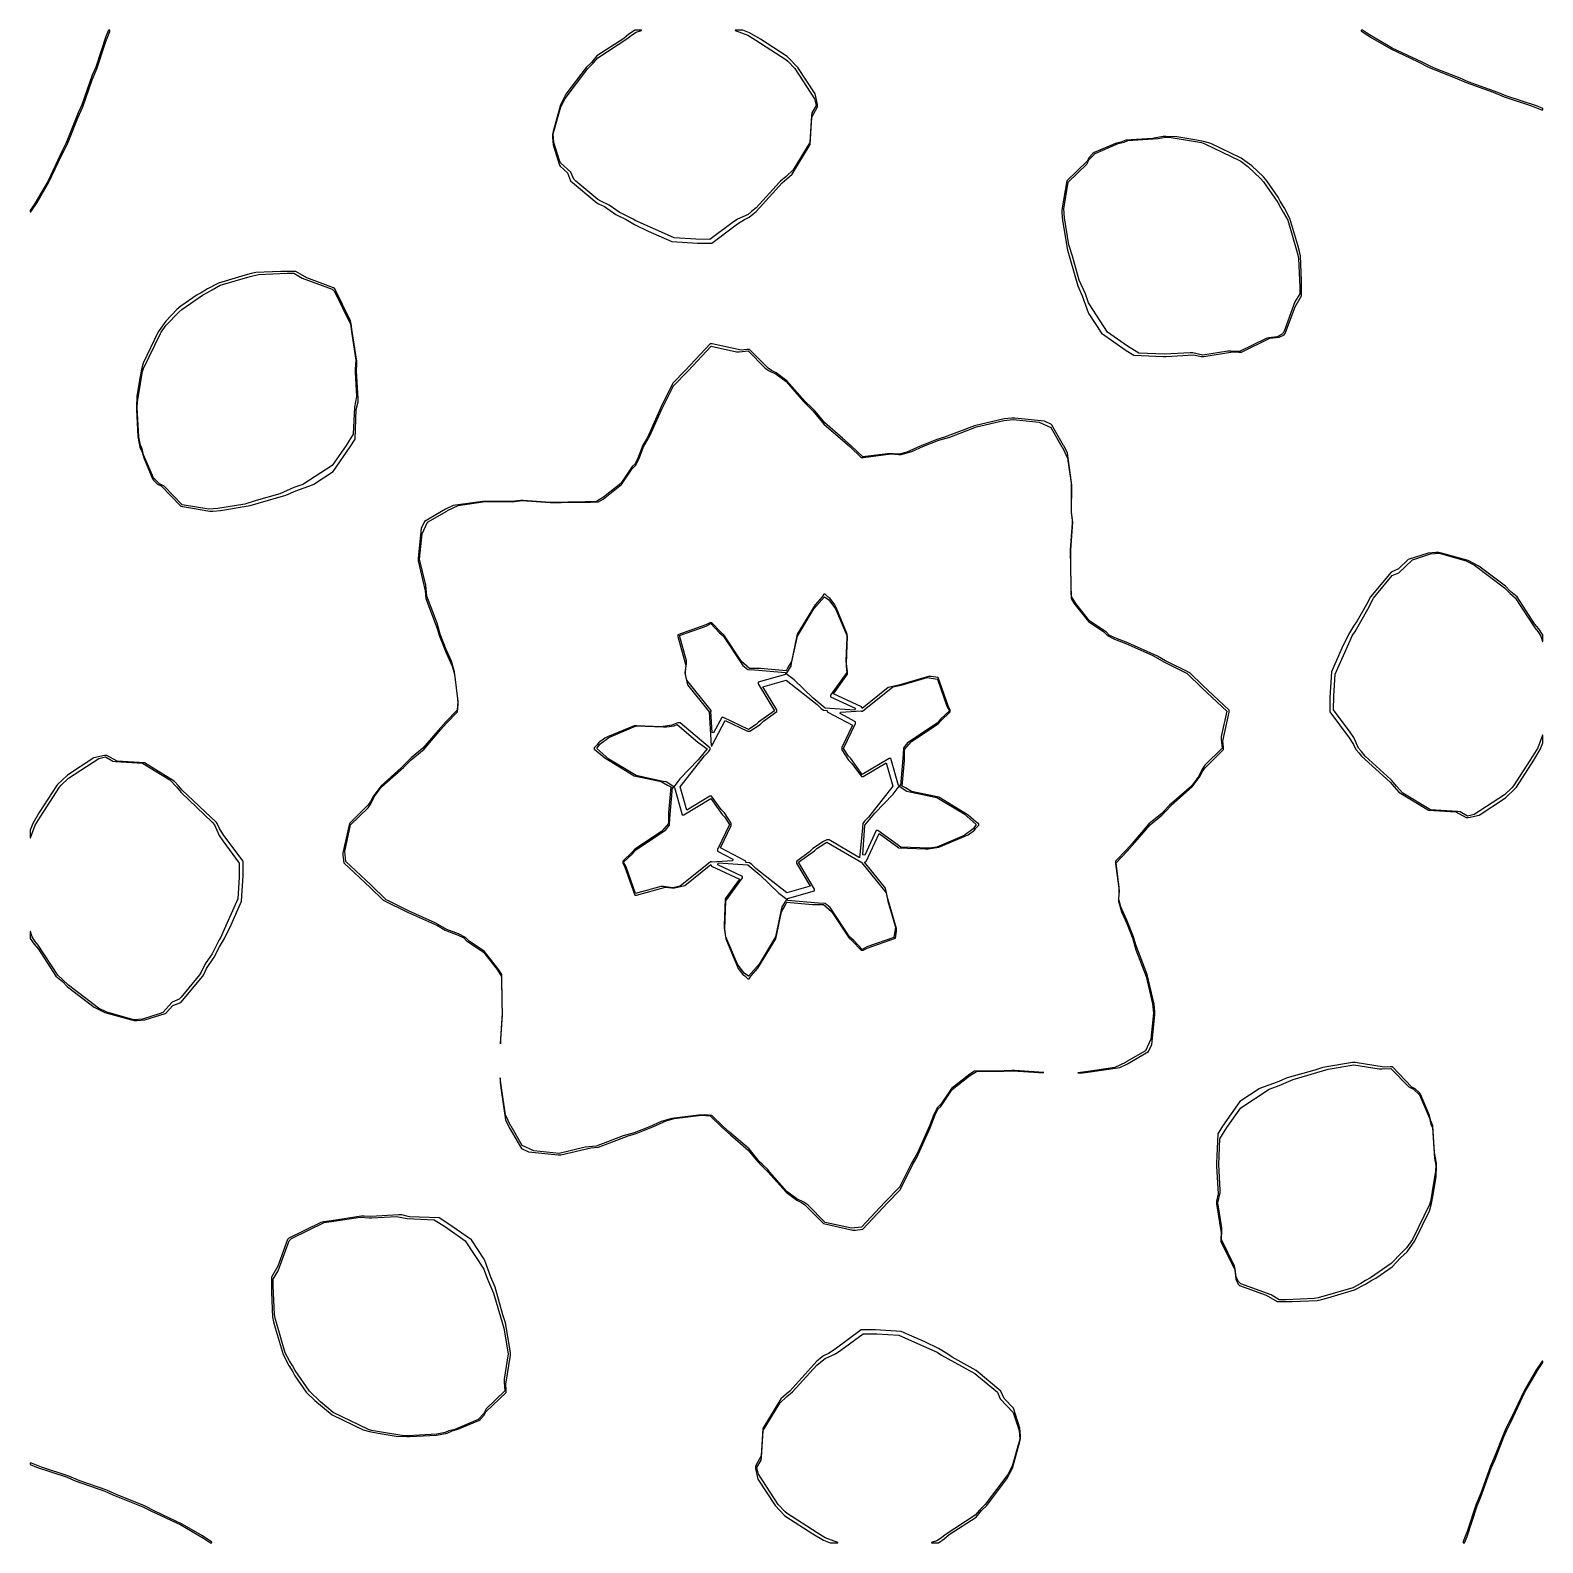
# Model space of a CAD drawing. Extents: x 65 to 85, y 65 to 85.
import ezdxf

# ---------------------------------------------------------------- set-up
doc = ezdxf.new("R2010")
doc.units = 0

msp = doc.modelspace()

# ---------------------------------------------------------------- linework, layer by layer
for points in [[(65.001, 82.598), (65.009, 82.598), (65.091, 82.72), (65.247, 82.99), (65.413, 83.344), (65.488, 83.489), (65.52, 83.565), (65.63, 83.843), (65.694, 83.988), (65.819, 84.343), (65.882, 84.488), (66.002, 84.85), (66.055, 84.984), (66.055, 84.999), (66.034, 84.999), (66.001, 84.916), (65.867, 84.512), (65.821, 84.407), (65.682, 84.012), (65.635, 83.907), (65.513, 83.598), (65.477, 83.511), (65.422, 83.406), (65.238, 83.01), (65.062, 82.707), (65.001, 82.616), (65.001, 82.598)], [(71.914, 83.484), (72, 83.216), (72.006, 83.202), (72.103, 83.113), (72.145, 83.009), (72.492, 82.719), (72.514, 82.705), (72.595, 82.667), (72.745, 82.565), (72.878, 82.498), (72.99, 82.43), (73.169, 82.343), (73.485, 82.204), (73.825, 82.185), (74.013, 82.182), (74.354, 82.438), (74.443, 82.498), (74.508, 82.527), (74.556, 82.569), (74.598, 82.601), (74.942, 82.981), (75.006, 83.035), (75.073, 83.098), (75.312, 83.487), (75.334, 83.85), (75.409, 83.985), (75.409, 84.018), (75.38, 84.157), (75.152, 84.507), (75.026, 84.636), (75.007, 84.652), (74.654, 84.883), (74.511, 84.966), (74.423, 84.999), (74.322, 84.999), (74.322, 84.994), (74.489, 84.933), (74.596, 84.87), (74.992, 84.611), (75.017, 84.591), (75.112, 84.493), (75.372, 84.093), (75.391, 84.006), (75.337, 83.908), (75.331, 83.873), (75.309, 83.513), (75.086, 83.152), (74.994, 83.064), (74.921, 83.004), (74.908, 82.992), (74.597, 82.649), (74.538, 82.604), (74.491, 82.564), (74.351, 82.502), (74.28, 82.454), (73.988, 82.234), (73.803, 82.238), (73.515, 82.253), (73.069, 82.451), (73.01, 82.479), (72.974, 82.502), (72.788, 82.595), (72.655, 82.686), (72.543, 82.738), (72.507, 82.76), (72.215, 83.004), (72.186, 83.03), (72.147, 83.124), (72.013, 83.247), (72, 83.279), (71.924, 83.516), (71.914, 83.628), (72.017, 83.988), (72.072, 84.096), (72.372, 84.494), (72.45, 84.57), (72.506, 84.635), (72.902, 84.893), (72.951, 84.935), (73.011, 84.975), (73.082, 84.996), (73.082, 84.999), (72.994, 84.999), (72.989, 84.997), (72.916, 84.948), (72.848, 84.889), (72.494, 84.659), (72.42, 84.574), (72.351, 84.506), (72.084, 84.154), (72.013, 84.012), (71.913, 83.66), (71.905, 83.623), (71.905, 83.586), (71.914, 83.484)], [(82.598, 84.999), (82.598, 84.991), (82.72, 84.909), (82.99, 84.753), (83.344, 84.587), (83.489, 84.512), (83.565, 84.48), (83.843, 84.37), (83.988, 84.306), (84.343, 84.181), (84.487, 84.118), (84.85, 83.998), (84.984, 83.945), (84.999, 83.945), (84.999, 83.966), (84.916, 83.999), (84.512, 84.133), (84.407, 84.178), (84.012, 84.318), (83.907, 84.365), (83.598, 84.486), (83.511, 84.523), (83.406, 84.577), (83.01, 84.762), (82.707, 84.937), (82.616, 84.999), (82.598, 84.999)], [(78.715, 82.09), (78.748, 81.986), (78.851, 81.62), (78.909, 81.488), (78.989, 81.265), (78.998, 81.249), (79.163, 80.995), (79.492, 80.766), (79.591, 80.703), (79.98, 80.687), (80.019, 80.687), (80.385, 80.707), (80.482, 80.686), (80.518, 80.686), (80.902, 80.747), (80.981, 80.742), (81.015, 80.742), (81.391, 80.926), (81.514, 80.94), (81.578, 80.972), (81.595, 80.991), (81.724, 81.344), (81.811, 81.486), (81.81, 81.688), (81.798, 82.017), (81.784, 82.075), (81.76, 82.159), (81.657, 82.512), (81.581, 82.654), (81.528, 82.738), (81.502, 82.79), (81.35, 83.007), (81.305, 83.06), (81.151, 83.205), (81.028, 83.295), (81.01, 83.306), (80.61, 83.501), (80.598, 83.507), (80.515, 83.53), (80.399, 83.551), (80.163, 83.591), (80.02, 83.595), (79.982, 83.595), (79.838, 83.568), (79.485, 83.547), (79.42, 83.519), (79.348, 83.5), (79.068, 83.381), (79.05, 83.37), (78.997, 83.314), (78.975, 83.269), (78.706, 83.01), (78.641, 82.623), (78.641, 82.586), (78.648, 82.482), (78.715, 82.09)], [(78.973, 83.227), (79.003, 83.288), (79.079, 83.37), (79.385, 83.5), (79.464, 83.521), (79.515, 83.543), (79.912, 83.566), (80.012, 83.585), (80.087, 83.583), (80.353, 83.538), (80.485, 83.514), (80.532, 83.499), (80.99, 83.276), (81.006, 83.266), (81.098, 83.199), (81.273, 83.034), (81.308, 82.993), (81.498, 82.721), (81.531, 82.656), (81.569, 82.595), (81.627, 82.488), (81.76, 82.029), (81.771, 81.983), (81.786, 81.603), (81.786, 81.514), (81.72, 81.406), (81.575, 81.009), (81.544, 80.975), (81.486, 80.946), (81.379, 80.934), (81.342, 80.924), (80.989, 80.75), (80.874, 80.758), (80.837, 80.758), (80.503, 80.705), (80.373, 80.733), (80.336, 80.733), (79.997, 80.715), (79.659, 80.729), (79.508, 80.823), (79.246, 81.005), (79.002, 81.382), (78.995, 81.394), (78.953, 81.512), (78.871, 81.696), (78.783, 82.014), (78.735, 82.16), (78.675, 82.518), (78.667, 82.637), (78.726, 82.99), (78.973, 83.227)], [(66.405, 79.981), (66.425, 79.628), (66.452, 79.486), (66.481, 79.42), (66.501, 79.345), (66.619, 79.068), (66.63, 79.05), (66.685, 78.998), (66.731, 78.975), (66.99, 78.706), (67.377, 78.641), (67.414, 78.641), (67.518, 78.648), (67.91, 78.715), (68.014, 78.748), (68.38, 78.851), (68.512, 78.909), (68.734, 78.989), (68.751, 78.998), (69.005, 79.163), (69.233, 79.492), (69.296, 79.591), (69.312, 79.983), (69.336, 80.087), (69.335, 80.124), (69.315, 80.498), (69.321, 80.586), (69.321, 80.623), (69.258, 81.014), (69.246, 81.12), (69.235, 81.157), (69.028, 81.578), (69.009, 81.595), (68.656, 81.724), (68.514, 81.811), (68.312, 81.81), (67.983, 81.798), (67.924, 81.784), (67.841, 81.76), (67.488, 81.657), (67.345, 81.581), (67.262, 81.528), (67.21, 81.502), (66.993, 81.351), (66.94, 81.305), (66.794, 81.151), (66.705, 81.028), (66.694, 81.01), (66.493, 80.597), (66.47, 80.515), (66.449, 80.399), (66.409, 80.163), (66.405, 80.008), (66.405, 79.981)], [(66.414, 80.006), (66.417, 80.087), (66.462, 80.353), (66.486, 80.485), (66.497, 80.525), (66.724, 80.99), (66.733, 81.006), (66.8, 81.098), (66.966, 81.273), (67.007, 81.308), (67.279, 81.498), (67.344, 81.531), (67.404, 81.569), (67.512, 81.627), (67.909, 81.743), (68.017, 81.771), (68.397, 81.786), (68.486, 81.786), (68.594, 81.72), (68.991, 81.575), (69.025, 81.544), (69.237, 81.113), (69.251, 80.983), (69.306, 80.638), (69.299, 80.519), (69.299, 80.48), (69.316, 80.155), (69.286, 80.017), (69.271, 79.659), (69.177, 79.508), (68.995, 79.246), (68.618, 79.002), (68.606, 78.995), (68.488, 78.953), (68.303, 78.871), (67.986, 78.783), (67.84, 78.735), (67.482, 78.675), (67.363, 78.667), (67.01, 78.726), (66.772, 78.973), (66.711, 79.002), (66.63, 79.079), (66.5, 79.385), (66.479, 79.464), (66.457, 79.514), (66.437, 79.622), (66.414, 80.006)], [(69.146, 73.99), (69.494, 73.665), (69.667, 73.497), (69.676, 73.491), (69.989, 73.338), (70.384, 73.161), (70.489, 73.1), (70.66, 73.035), (70.733, 72.997), (70.77, 72.959), (70.994, 72.808), (71.176, 72.582), (71.232, 72.486), (71.236, 72.126), (71.241, 72.005), (71.218, 71.664), (71.217, 71.597), (71.244, 71.981), (71.243, 72.02), (71.239, 72.124), (71.234, 72.514), (71.198, 72.576), (71.006, 72.818), (70.805, 72.953), (70.757, 73.003), (70.665, 73.051), (70.511, 73.109), (70.365, 73.194), (70.011, 73.353), (69.728, 73.491), (69.708, 73.503), (69.505, 73.702), (69.174, 74.01), (69.16, 74.14), (69.237, 74.491), (69.467, 74.719), (69.502, 74.771), (69.549, 74.862), (69.646, 74.994), (69.907, 75.224), (69.934, 75.249), (70.005, 75.323), (70.037, 75.354), (70.209, 75.495), (70.43, 75.755), (70.505, 75.839), (70.648, 75.989), (70.657, 76.086), (70.656, 76.163), (70.611, 76.516), (70.57, 76.658), (70.501, 76.812), (70.42, 77.013), (70.38, 77.158), (70.244, 77.515), (70.231, 77.662), (70.149, 78.006), (70.184, 78.341), (70.254, 78.495), (70.508, 78.64), (70.518, 78.648), (70.659, 78.716), (71.017, 78.767), (71.374, 78.765), (71.506, 78.781), (71.876, 78.756), (72.02, 78.756), (72.414, 78.761), (72.514, 78.765), (72.576, 78.801), (72.818, 78.994), (72.953, 79.194), (73.003, 79.243), (73.051, 79.335), (73.109, 79.489), (73.194, 79.635), (73.353, 79.989), (73.491, 80.272), (73.503, 80.292), (73.702, 80.494), (74.006, 80.821), (74.337, 80.748), (74.374, 80.748), (74.492, 80.761), (74.719, 80.533), (74.771, 80.498), (74.862, 80.451), (74.994, 80.354), (75.224, 80.092), (75.249, 80.066), (75.323, 79.995), (75.354, 79.962), (75.495, 79.79), (75.839, 79.495), (75.988, 79.352), (76.02, 79.352), (76.381, 79.397), (76.481, 79.389), (76.517, 79.389), (76.658, 79.429), (76.812, 79.499), (77.013, 79.58), (77.158, 79.62), (77.514, 79.755), (77.872, 79.841), (77.998, 79.852), (78.34, 79.816), (78.495, 79.746), (78.64, 79.492), (78.648, 79.482), (78.716, 79.341), (78.767, 78.983), (78.765, 78.626), (78.781, 78.494), (78.756, 78.124), (78.756, 77.98), (78.761, 77.586), (78.765, 77.486), (78.801, 77.424), (78.994, 77.182), (79.194, 77.047), (79.243, 76.997), (79.335, 76.949), (79.488, 76.891), (79.844, 76.731), (79.99, 76.647), (80.272, 76.508), (80.292, 76.497), (80.494, 76.298), (80.821, 75.994), (80.748, 75.663), (80.748, 75.626), (80.761, 75.508), (80.533, 75.281), (80.498, 75.229), (80.451, 75.138), (80.354, 75.006), (80.092, 74.776), (80.066, 74.751), (79.995, 74.677), (79.962, 74.645), (79.791, 74.505), (79.569, 74.245), (79.495, 74.161), (79.352, 74.012), (79.352, 73.98), (79.398, 73.619), (79.389, 73.519), (79.389, 73.483), (79.429, 73.342), (79.499, 73.188), (79.58, 72.987), (79.62, 72.841), (79.755, 72.486), (79.841, 72.128), (79.852, 72.002), (79.816, 71.659), (79.746, 71.505), (79.492, 71.36), (79.482, 71.351), (79.341, 71.284), (78.983, 71.232), (78.853, 71.215), (78.914, 71.216), (79.017, 71.229), (79.409, 71.285), (79.502, 71.33), (79.508, 71.335), (79.786, 71.495), (79.83, 71.59), (79.871, 71.981), (79.871, 72.019), (79.862, 72.122), (79.768, 72.514), (79.618, 72.908), (79.589, 73.013), (79.501, 73.234), (79.422, 73.408), (79.393, 73.508), (79.4, 73.586), (79.4, 73.664), (79.358, 73.992), (79.504, 74.144), (79.605, 74.259), (79.807, 74.495), (79.962, 74.622), (80.005, 74.664), (80.092, 74.755), (80.365, 74.994), (80.468, 75.135), (80.502, 75.2), (80.53, 75.242), (80.778, 75.489), (80.778, 75.519), (80.769, 75.6), (80.853, 75.982), (80.853, 76.011), (80.505, 76.334), (80.334, 76.503), (80.01, 76.662), (79.905, 76.724), (79.512, 76.899), (79.34, 76.964), (79.266, 77.003), (79.23, 77.041), (79.006, 77.191), (78.824, 77.418), (78.768, 77.514), (78.762, 77.664), (78.757, 78.127), (78.782, 78.481), (78.782, 78.519), (78.768, 78.627), (78.77, 79.019), (78.714, 79.409), (78.67, 79.502), (78.664, 79.508), (78.505, 79.786), (78.409, 79.83), (78.019, 79.871), (77.981, 79.871), (77.878, 79.862), (77.486, 79.768), (77.091, 79.618), (76.987, 79.589), (76.766, 79.501), (76.592, 79.422), (76.491, 79.393), (76.414, 79.4), (76.336, 79.4), (76.008, 79.358), (75.856, 79.504), (75.741, 79.605), (75.505, 79.807), (75.377, 79.962), (75.336, 80.005), (75.245, 80.092), (75.006, 80.365), (74.865, 80.468), (74.8, 80.502), (74.758, 80.53), (74.511, 80.778), (74.481, 80.778), (74.4, 80.769), (74.018, 80.853), (73.989, 80.853), (73.665, 80.506), (73.497, 80.333), (73.491, 80.324), (73.338, 80.011), (73.161, 79.615), (73.1, 79.511), (73.035, 79.34), (72.997, 79.266), (72.959, 79.23), (72.808, 79.006), (72.582, 78.824), (72.486, 78.768), (72.336, 78.762), (71.873, 78.757), (71.519, 78.782), (71.481, 78.782), (71.373, 78.768), (70.981, 78.77), (70.591, 78.714), (70.498, 78.67), (70.492, 78.665), (70.214, 78.505), (70.17, 78.409), (70.129, 78.019), (70.128, 77.982), (70.223, 77.588), (70.232, 77.485), (70.382, 77.091), (70.411, 76.987), (70.499, 76.766), (70.578, 76.592), (70.609, 76.484), (70.654, 76.125), (70.644, 76.011), (70.495, 75.856), (70.394, 75.741), (70.193, 75.505), (70.037, 75.378), (69.995, 75.336), (69.907, 75.245), (69.635, 75.006), (69.532, 74.865), (69.498, 74.8), (69.469, 74.758), (69.22, 74.509), (69.135, 74.123), (69.135, 74.086), (69.146, 73.99)], [(82.498, 75.557), (82.527, 75.491), (82.569, 75.443), (82.601, 75.402), (82.981, 75.057), (83.035, 74.994), (83.098, 74.927), (83.487, 74.688), (83.85, 74.666), (83.985, 74.591), (84.018, 74.591), (84.157, 74.62), (84.507, 74.848), (84.636, 74.974), (84.652, 74.992), (84.883, 75.346), (84.966, 75.489), (84.999, 75.577), (84.999, 75.678), (84.994, 75.678), (84.933, 75.511), (84.87, 75.404), (84.611, 75.007), (84.591, 74.983), (84.493, 74.888), (84.093, 74.628), (84.006, 74.609), (83.908, 74.663), (83.873, 74.669), (83.513, 74.691), (83.151, 74.914), (83.064, 75.006), (83.004, 75.079), (82.992, 75.091), (82.649, 75.403), (82.604, 75.462), (82.564, 75.508), (82.502, 75.649), (82.454, 75.719), (82.234, 76.012), (82.238, 76.196), (82.253, 76.485), (82.451, 76.931), (82.48, 76.99), (82.517, 77.049), (82.686, 77.345), (82.76, 77.492), (83.007, 77.789), (83.095, 77.825), (83.275, 77.998), (83.516, 78.076), (83.628, 78.085), (83.988, 77.983), (84.096, 77.928), (84.494, 77.628), (84.57, 77.55), (84.635, 77.494), (84.893, 77.098), (84.935, 77.048), (84.975, 76.989), (84.996, 76.918), (84.999, 76.918), (84.999, 77.006), (84.997, 77.011), (84.948, 77.084), (84.889, 77.152), (84.659, 77.506), (84.574, 77.58), (84.506, 77.649), (84.154, 77.915), (84.012, 77.987), (83.66, 78.087), (83.623, 78.095), (83.586, 78.095), (83.484, 78.086), (83.22, 78.001), (83.091, 77.876), (82.993, 77.836), (82.72, 77.508), (82.668, 77.405), (82.544, 77.189), (82.498, 77.12), (82.43, 77.01), (82.343, 76.831), (82.204, 76.515), (82.185, 76.175), (82.182, 75.987), (82.438, 75.645), (82.498, 75.557)], [(72.597, 75.379), (72.988, 75.143), (73.345, 75.067), (73.427, 75.018), (73.47, 74.994), (73.44, 74.656), (73.438, 74.512), (73.349, 74.407), (72.994, 74.173), (72.96, 74.131), (72.834, 74.011), (72.834, 73.985), (72.863, 73.935), (72.995, 73.562), (73.017, 73.562), (73.4, 73.671), (73.481, 73.659), (73.518, 73.659), (73.656, 73.691), (73.998, 73.967), (74.008, 73.946), (74.379, 73.773), (74.191, 73.513), (74.177, 73.164), (74.177, 73.126), (74.197, 72.986), (74.362, 72.595), (74.424, 72.514), (74.451, 72.496), (74.489, 72.457), (74.508, 72.457), (74.53, 72.492), (74.621, 72.597), (74.857, 72.988), (74.933, 73.345), (74.982, 73.427), (75.006, 73.47), (75.344, 73.44), (75.488, 73.438), (75.593, 73.349), (75.827, 72.994), (75.869, 72.96), (75.989, 72.834), (76.014, 72.834), (76.065, 72.863), (76.44, 72.996), (76.454, 73.087), (76.453, 73.122), (76.341, 73.515), (76.309, 73.656), (76.032, 73.998), (76.054, 74.008), (76.227, 74.379), (76.487, 74.191), (76.835, 74.177), (76.873, 74.177), (77.014, 74.197), (77.404, 74.362), (77.485, 74.424), (77.504, 74.451), (77.543, 74.489), (77.543, 74.508), (77.507, 74.53), (77.402, 74.621), (77.012, 74.857), (76.654, 74.933), (76.573, 74.982), (76.53, 75.006), (76.56, 75.344), (76.562, 75.488), (76.651, 75.593), (77.006, 75.827), (77.04, 75.869), (77.166, 75.989), (77.166, 76.014), (77.137, 76.065), (77.004, 76.44), (76.913, 76.454), (76.878, 76.454), (76.484, 76.341), (76.344, 76.309), (76.001, 76.032), (75.992, 76.054), (75.621, 76.227), (75.808, 76.487), (75.808, 76.519), (75.789, 76.655), (75.802, 76.98), (75.802, 77.016), (75.655, 77.367), (75.638, 77.404), (75.576, 77.485), (75.549, 77.504), (75.511, 77.543), (75.492, 77.543), (75.47, 77.507), (75.379, 77.403), (75.143, 77.012), (75.067, 76.654), (75.018, 76.573), (74.994, 76.53), (74.656, 76.56), (74.512, 76.562), (74.407, 76.651), (74.173, 77.006), (74.131, 77.04), (74.011, 77.166), (73.985, 77.166), (73.935, 77.137), (73.562, 77.005), (73.562, 76.983), (73.671, 76.6), (73.659, 76.518), (73.659, 76.482), (73.691, 76.344), (73.979, 75.988), (74.004, 75.537), (74.012, 75.537), (74.19, 75.872), (74.485, 75.731), (74.514, 75.731), (74.652, 75.821), (74.695, 75.865), (74.87, 75.991), (74.87, 76.014), (74.688, 76.318), (74.995, 76.405), (75.404, 76.086), (75.46, 76.032), (75.488, 76.009), (75.537, 76.005), (75.537, 75.988), (75.873, 75.809), (75.731, 75.515), (75.731, 75.486), (75.821, 75.348), (75.865, 75.304), (75.991, 75.13), (76.014, 75.13), (76.318, 75.311), (76.405, 75.005), (76.086, 74.596), (76.032, 74.54), (76.009, 74.512), (76.001, 74.405), (75.967, 74.057), (75.564, 74.294), (75.535, 74.294), (75.491, 74.271), (75.348, 74.179), (75.304, 74.135), (75.13, 74.009), (75.13, 73.986), (75.312, 73.682), (75.005, 73.594), (74.596, 73.914), (74.54, 73.968), (74.512, 73.991), (74.463, 73.995), (74.462, 74.012), (74.127, 74.19), (74.268, 74.485), (74.268, 74.514), (74.179, 74.652), (74.135, 74.695), (74.009, 74.87), (73.986, 74.87), (73.681, 74.688), (73.595, 74.995), (73.914, 75.404), (73.968, 75.46), (73.991, 75.488), (73.991, 75.507), (73.594, 75.842), (73.565, 75.842), (73.485, 75.809), (73.345, 75.789), (73.02, 75.802), (72.984, 75.802), (72.633, 75.655), (72.596, 75.638), (72.514, 75.576), (72.496, 75.549), (72.457, 75.511), (72.457, 75.492), (72.492, 75.469), (72.597, 75.379)], [(74.997, 76.49), (75.06, 76.593), (75.068, 76.63), (75.144, 76.988), (75.362, 77.347), (75.501, 77.508), (75.558, 77.469), (75.65, 77.349), (75.801, 76.987), (75.787, 76.625), (75.787, 76.586), (75.798, 76.508), (75.582, 76.207), (75.582, 76.187), (75.91, 76.034), (75.904, 76.008), (75.512, 76.036), (75.353, 76.169), (75.1, 76.41), (74.997, 76.49)], [(73.936, 77.121), (73.998, 77.156), (74.111, 77.038), (74.163, 76.994), (74.424, 76.599), (74.488, 76.545), (74.577, 76.544), (74.986, 76.507), (74.988, 76.48), (74.627, 76.378), (74.627, 76.359), (74.841, 76.002), (74.631, 75.851), (74.598, 75.818), (74.498, 75.754), (74.168, 75.912), (74.145, 75.912), (74.036, 75.709), (74.017, 75.713), (74.001, 75.99), (74.004, 75.993), (74.004, 76.007), (73.683, 76.404), (73.661, 76.503), (73.679, 76.627), (73.679, 76.662), (73.584, 76.997), (73.936, 77.121)], [(75.912, 75.855), (75.709, 75.963), (75.713, 75.983), (75.99, 75.999), (75.993, 75.996), (76.007, 75.996), (76.404, 76.316), (76.515, 76.341), (76.86, 76.44), (76.995, 76.419), (77.121, 76.063), (77.156, 76.002), (77.038, 75.889), (76.994, 75.837), (76.599, 75.576), (76.545, 75.512), (76.544, 75.423), (76.507, 75.014), (76.48, 75.012), (76.378, 75.372), (76.359, 75.372), (76.002, 75.159), (75.851, 75.369), (75.818, 75.402), (75.754, 75.501), (75.912, 75.832), (75.912, 75.855)], [(72.492, 75.501), (72.531, 75.558), (72.651, 75.65), (73.013, 75.801), (73.374, 75.787), (73.413, 75.787), (73.514, 75.801), (73.556, 75.818), (73.828, 75.588), (73.953, 75.499), (73.831, 75.353), (73.59, 75.1), (73.509, 74.997), (73.407, 75.06), (73.37, 75.068), (73.012, 75.144), (72.652, 75.362), (72.492, 75.501)], [(65.11, 72.848), (65.34, 72.494), (65.426, 72.42), (65.494, 72.351), (65.846, 72.084), (65.988, 72.013), (66.34, 71.913), (66.377, 71.905), (66.414, 71.905), (66.516, 71.914), (66.783, 72), (66.798, 72.006), (66.887, 72.103), (66.991, 72.145), (67.281, 72.492), (67.295, 72.514), (67.332, 72.595), (67.434, 72.745), (67.502, 72.878), (67.57, 72.99), (67.656, 73.169), (67.796, 73.485), (67.815, 73.825), (67.817, 74.013), (67.562, 74.354), (67.501, 74.443), (67.472, 74.509), (67.462, 74.523), (67.005, 74.958), (66.965, 75.006), (66.902, 75.072), (66.513, 75.312), (66.15, 75.334), (66.015, 75.409), (65.982, 75.409), (65.843, 75.38), (65.493, 75.152), (65.363, 75.026), (65.348, 75.007), (65.117, 74.654), (65.034, 74.511), (65.001, 74.423), (65.001, 74.322), (65.005, 74.322), (65.067, 74.489), (65.13, 74.596), (65.389, 74.992), (65.409, 75.017), (65.507, 75.112), (65.907, 75.372), (65.994, 75.391), (66.092, 75.337), (66.127, 75.331), (66.487, 75.309), (66.848, 75.086), (66.936, 74.994), (66.995, 74.921), (67.407, 74.53), (67.436, 74.491), (67.498, 74.351), (67.546, 74.28), (67.765, 73.988), (67.762, 73.803), (67.746, 73.515), (67.549, 73.069), (67.52, 73.01), (67.498, 72.974), (67.405, 72.789), (67.314, 72.655), (67.262, 72.543), (67.239, 72.508), (66.996, 72.215), (66.97, 72.186), (66.876, 72.147), (66.753, 72.013), (66.72, 72), (66.484, 71.924), (66.371, 71.914), (66.012, 72.017), (65.904, 72.071), (65.506, 72.372), (65.429, 72.45), (65.365, 72.506), (65.107, 72.902), (65.065, 72.951), (65.025, 73.011), (65.004, 73.082), (65.001, 73.082), (65.001, 72.994), (65.002, 72.989), (65.052, 72.916), (65.11, 72.848)], [(76.169, 74.647), (76.41, 74.9), (76.49, 75.003), (76.593, 74.94), (76.63, 74.931), (76.988, 74.855), (77.347, 74.638), (77.508, 74.499), (77.469, 74.442), (77.349, 74.35), (76.986, 74.198), (76.885, 74.183), (76.513, 74.198), (76.207, 74.418), (76.187, 74.418), (76.034, 74.09), (76.008, 74.096), (76.036, 74.488), (76.169, 74.647)], [(72.962, 74.111), (73.006, 74.163), (73.401, 74.424), (73.455, 74.488), (73.456, 74.577), (73.493, 74.986), (73.52, 74.988), (73.622, 74.627), (73.641, 74.627), (73.998, 74.841), (74.149, 74.631), (74.181, 74.598), (74.246, 74.498), (74.088, 74.168), (74.088, 74.145), (74.291, 74.037), (74.287, 74.017), (74.01, 74.001), (74.007, 74.004), (73.993, 74.004), (73.596, 73.683), (73.497, 73.661), (73.373, 73.679), (73.338, 73.679), (73.003, 73.584), (72.879, 73.936), (72.844, 73.998), (72.962, 74.111)], [(75.372, 73.622), (75.372, 73.641), (75.159, 73.998), (75.369, 74.149), (75.402, 74.181), (75.509, 74.252), (75.535, 74.265), (75.996, 73.994), (75.996, 73.992), (76.316, 73.596), (76.341, 73.485), (76.44, 73.14), (76.419, 73.004), (76.063, 72.879), (76.002, 72.844), (75.889, 72.962), (75.837, 73.006), (75.576, 73.401), (75.512, 73.455), (75.423, 73.456), (75.014, 73.493), (75.012, 73.52), (75.372, 73.622)], [(74.488, 73.963), (74.647, 73.831), (74.9, 73.59), (75.003, 73.509), (74.94, 73.407), (74.931, 73.37), (74.855, 73.012), (74.638, 72.652), (74.499, 72.491), (74.442, 72.531), (74.35, 72.651), (74.198, 73.014), (74.183, 73.115), (74.198, 73.487), (74.418, 73.793), (74.418, 73.812), (74.09, 73.965), (74.096, 73.992), (74.488, 73.963)], [(78.403, 71.217), (78.019, 71.244), (77.98, 71.243), (77.876, 71.239), (77.486, 71.235), (77.424, 71.198), (77.182, 71.006), (77.047, 70.805), (76.997, 70.757), (76.949, 70.665), (76.891, 70.512), (76.731, 70.155), (76.647, 70.01), (76.508, 69.728), (76.497, 69.708), (76.298, 69.505), (75.99, 69.174), (75.86, 69.16), (75.509, 69.237), (75.281, 69.467), (75.229, 69.502), (75.138, 69.549), (75.006, 69.646), (74.776, 69.907), (74.751, 69.934), (74.677, 70.005), (74.645, 70.037), (74.505, 70.209), (74.245, 70.43), (74.161, 70.504), (74.011, 70.648), (73.914, 70.657), (73.837, 70.656), (73.484, 70.611), (73.342, 70.571), (73.188, 70.501), (72.987, 70.42), (72.841, 70.38), (72.485, 70.244), (72.338, 70.231), (71.994, 70.149), (71.659, 70.184), (71.505, 70.254), (71.36, 70.508), (71.351, 70.518), (71.284, 70.659), (71.232, 71.017), (71.215, 71.147), (71.216, 71.086), (71.229, 70.983), (71.285, 70.591), (71.33, 70.498), (71.335, 70.492), (71.495, 70.213), (71.59, 70.17), (71.981, 70.129), (72.018, 70.128), (72.412, 70.223), (72.515, 70.232), (72.908, 70.382), (73.013, 70.411), (73.234, 70.499), (73.408, 70.578), (73.516, 70.609), (73.875, 70.654), (73.989, 70.644), (74.144, 70.495), (74.259, 70.394), (74.495, 70.193), (74.622, 70.037), (74.664, 69.995), (74.755, 69.907), (74.994, 69.635), (75.135, 69.532), (75.2, 69.498), (75.242, 69.469), (75.491, 69.22), (75.877, 69.135), (75.914, 69.135), (76.01, 69.146), (76.335, 69.494), (76.503, 69.667), (76.509, 69.676), (76.662, 69.99), (76.724, 70.095), (76.899, 70.488), (76.964, 70.66), (77.003, 70.733), (77.041, 70.77), (77.191, 70.994), (77.418, 71.176), (77.514, 71.232), (77.874, 71.236), (77.995, 71.241), (78.336, 71.218), (78.403, 71.217)], [(80.707, 69.615), (80.686, 69.518), (80.686, 69.482), (80.747, 69.098), (80.742, 69.019), (80.742, 68.985), (80.926, 68.609), (80.94, 68.486), (80.972, 68.422), (80.991, 68.404), (81.344, 68.275), (81.486, 68.189), (81.688, 68.189), (82.017, 68.202), (82.075, 68.216), (82.159, 68.239), (82.512, 68.343), (82.654, 68.419), (82.738, 68.471), (82.79, 68.498), (83.006, 68.649), (83.118, 68.766), (83.206, 68.849), (83.306, 68.991), (83.501, 69.389), (83.507, 69.402), (83.53, 69.485), (83.551, 69.601), (83.591, 69.837), (83.595, 69.98), (83.595, 70.018), (83.568, 70.162), (83.547, 70.515), (83.519, 70.58), (83.5, 70.651), (83.381, 70.932), (83.37, 70.95), (83.314, 71.002), (83.269, 71.024), (83.011, 71.293), (82.981, 71.293), (82.903, 71.287), (82.518, 71.352), (82.482, 71.352), (82.09, 71.285), (81.986, 71.251), (81.62, 71.149), (81.488, 71.091), (81.266, 71.01), (81.249, 71.002), (80.995, 70.837), (80.766, 70.508), (80.703, 70.409), (80.687, 70.02), (80.687, 69.98), (80.707, 69.615)], [(80.823, 70.492), (81.005, 70.753), (81.382, 70.998), (81.394, 71.004), (81.512, 71.047), (81.697, 71.128), (82.014, 71.217), (82.16, 71.264), (82.5, 71.322), (82.837, 71.266), (82.874, 71.266), (82.991, 71.273), (83.227, 71.027), (83.288, 70.997), (83.37, 70.921), (83.5, 70.615), (83.521, 70.535), (83.543, 70.485), (83.566, 70.088), (83.585, 69.988), (83.583, 69.913), (83.538, 69.647), (83.514, 69.515), (83.503, 69.474), (83.276, 69.009), (83.199, 68.901), (83.134, 68.84), (82.994, 68.692), (82.721, 68.502), (82.656, 68.468), (82.595, 68.43), (82.488, 68.373), (82.029, 68.24), (81.983, 68.229), (81.603, 68.214), (81.514, 68.214), (81.406, 68.279), (81.009, 68.424), (80.975, 68.456), (80.946, 68.514), (80.934, 68.621), (80.924, 68.657), (80.75, 69.011), (80.758, 69.126), (80.758, 69.163), (80.705, 69.497), (80.733, 69.627), (80.733, 69.664), (80.715, 70.003), (80.729, 70.341), (80.823, 70.492)], [(68.239, 67.841), (68.343, 67.488), (68.418, 67.345), (68.471, 67.262), (68.498, 67.21), (68.649, 66.994), (68.765, 66.883), (68.991, 66.693), (69.402, 66.493), (69.485, 66.47), (69.601, 66.449), (69.837, 66.409), (69.98, 66.405), (70.019, 66.405), (70.372, 66.425), (70.514, 66.452), (70.58, 66.481), (70.655, 66.501), (70.932, 66.619), (70.95, 66.63), (71.003, 66.686), (71.024, 66.731), (71.293, 66.989), (71.293, 67.019), (71.287, 67.097), (71.352, 67.482), (71.351, 67.518), (71.285, 67.91), (71.251, 68.014), (71.149, 68.38), (71.091, 68.512), (71.01, 68.734), (71.002, 68.751), (70.837, 69.005), (70.508, 69.233), (70.409, 69.296), (70.017, 69.312), (69.913, 69.336), (69.876, 69.335), (69.502, 69.315), (69.414, 69.321), (69.377, 69.321), (68.983, 69.258), (68.879, 69.246), (68.843, 69.235), (68.422, 69.028), (68.404, 69.009), (68.275, 68.656), (68.189, 68.514), (68.189, 68.312), (68.202, 67.983), (68.216, 67.924), (68.239, 67.841)], [(68.24, 67.971), (68.229, 68.017), (68.214, 68.397), (68.214, 68.486), (68.28, 68.594), (68.424, 68.991), (68.456, 69.025), (68.887, 69.237), (69.017, 69.251), (69.362, 69.306), (69.481, 69.299), (69.519, 69.299), (69.845, 69.316), (69.983, 69.286), (70.341, 69.271), (70.492, 69.177), (70.753, 68.995), (70.998, 68.618), (71.004, 68.605), (71.047, 68.488), (71.128, 68.303), (71.217, 67.986), (71.264, 67.84), (71.322, 67.5), (71.266, 67.163), (71.266, 67.126), (71.274, 67.009), (71.027, 66.772), (70.997, 66.711), (70.921, 66.63), (70.615, 66.5), (70.535, 66.479), (70.486, 66.457), (70.378, 66.437), (69.994, 66.414), (69.913, 66.417), (69.647, 66.462), (69.515, 66.486), (69.474, 66.497), (69.008, 66.724), (68.84, 66.865), (68.692, 67.006), (68.502, 67.279), (68.468, 67.344), (68.43, 67.404), (68.373, 67.512), (68.24, 67.971)], [(74.62, 65.843), (74.848, 65.493), (74.974, 65.363), (74.992, 65.348), (75.346, 65.117), (75.489, 65.034), (75.577, 65.001), (75.678, 65.001), (75.677, 65.005), (75.511, 65.067), (75.404, 65.13), (75.007, 65.389), (74.983, 65.409), (74.888, 65.507), (74.628, 65.907), (74.609, 65.994), (74.663, 66.092), (74.669, 66.127), (74.691, 66.487), (74.914, 66.848), (75.006, 66.936), (75.078, 66.995), (75.402, 67.35), (75.471, 67.408), (75.509, 67.437), (75.649, 67.498), (75.719, 67.546), (76.012, 67.765), (76.196, 67.762), (76.485, 67.746), (76.93, 67.549), (76.99, 67.52), (77.049, 67.483), (77.492, 67.24), (77.789, 66.993), (77.824, 66.905), (77.998, 66.724), (78.076, 66.484), (78.085, 66.371), (77.983, 66.012), (77.928, 65.904), (77.628, 65.506), (77.55, 65.43), (77.494, 65.365), (77.098, 65.107), (77.048, 65.065), (76.989, 65.025), (76.918, 65.004), (76.918, 65.001), (77.006, 65.001), (77.011, 65.002), (77.084, 65.052), (77.152, 65.11), (77.506, 65.34), (77.58, 65.426), (77.649, 65.494), (77.915, 65.846), (77.987, 65.988), (78.087, 66.34), (78.095, 66.377), (78.095, 66.414), (78.086, 66.516), (78.001, 66.779), (77.876, 66.909), (77.836, 67.007), (77.508, 67.28), (77.189, 67.455), (77.12, 67.502), (77.01, 67.57), (76.831, 67.656), (76.515, 67.796), (76.175, 67.815), (75.987, 67.817), (75.645, 67.562), (75.557, 67.501), (75.491, 67.473), (75.402, 67.4), (75.042, 67.005), (74.994, 66.965), (74.927, 66.902), (74.688, 66.513), (74.666, 66.15), (74.591, 66.015), (74.591, 65.982), (74.62, 65.843)], [(83.966, 65.001), (83.999, 65.084), (84.133, 65.487), (84.178, 65.593), (84.318, 65.988), (84.365, 66.093), (84.486, 66.402), (84.523, 66.489), (84.578, 66.594), (84.762, 66.99), (84.938, 67.293), (84.999, 67.383), (84.999, 67.402), (84.991, 67.402), (84.909, 67.28), (84.753, 67.01), (84.587, 66.656), (84.512, 66.511), (84.48, 66.435), (84.37, 66.157), (84.306, 66.012), (84.181, 65.657), (84.118, 65.512), (83.998, 65.15), (83.945, 65.016), (83.945, 65.001), (83.966, 65.001)], [(65.084, 66.001), (65.487, 65.867), (65.593, 65.821), (65.988, 65.682), (66.093, 65.635), (66.402, 65.513), (66.489, 65.477), (66.594, 65.422), (66.99, 65.238), (67.293, 65.062), (67.383, 65.001), (67.402, 65.001), (67.402, 65.009), (67.28, 65.091), (67.01, 65.247), (66.656, 65.413), (66.511, 65.488), (66.435, 65.52), (66.157, 65.629), (66.012, 65.694), (65.657, 65.819), (65.512, 65.882), (65.15, 66.002), (65.016, 66.055), (65.001, 66.055), (65.001, 66.034), (65.084, 66.001)]]:
    msp.add_lwpolyline(points, close=True)

doc.saveas('drawing.dxf')
